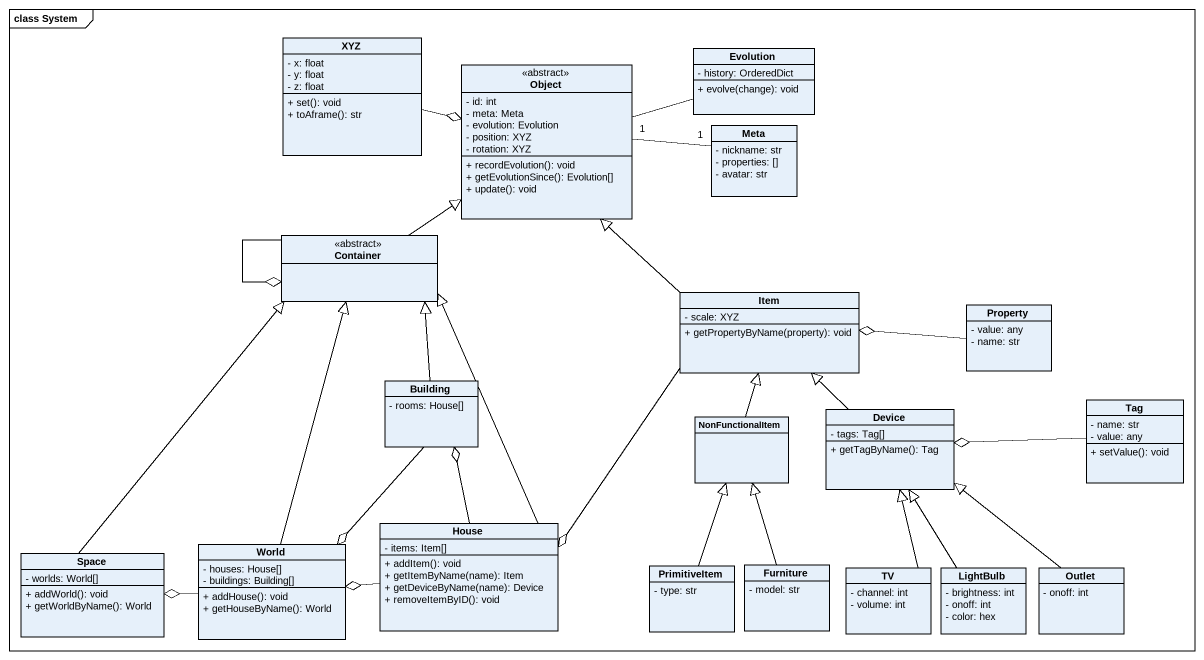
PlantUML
@startuml
mainframe class System
hide circle
hide empty members
skinparam classAttributeIconSize 0
class XYZ {
  - x: float
  - y: float
  - z: float
  + set(): void
  + toAframe(): str
}
class Evolution {
  - history: OrderedDict
  + evolve(change): void
}
class "Object" as Object_ <<abstract>> {
  - id: int
  - meta: Meta
  - evolution: Evolution
  - position: XYZ
  - rotation: XYZ
  + recordEvolution(): void
  + getEvolutionSince(): Evolution[]
  + update(): void
}
class Meta {
  - nickname: str
  - properties: []
  - avatar: str
}
class Container <<abstract>>
class Item {
  - scale: XYZ
  + getPropertyByName(property): void
}
class Property {
  - value: any
  - name: str
}
class Building {
  - rooms: House[]
}
class NonFunctionalItem
class Device {
  - tags: Tag[]
  + getTagByName(): Tag
}
class Tag {
  - name: str
  - value: any
  + setValue(): void
}
class Space {
  - worlds: World[]
  + addWorld(): void
  + getWorldByName(): World
}
class World {
  - houses: House[]
  - buildings: Building[]
  + addHouse(): void
  + getHouseByName(): World
}
class House {
  - items: Item[]
  + addItem(): void
  + getItemByName(name): Item
  + getDeviceByName(name): Device
  + removeItemByID(): void
}
class PrimitiveItem {
  - type: str
}
class Furniture {
  - model: str
}
class TV {
  - channel: int
  - volume: int
}
class LightBulb {
  - brightness: int
  - onoff: int
  - color: hex
}
class Outlet {
  - onoff: int
}
XYZ -right-o Object_
Evolution -left- Object_
Meta "1" -left- "1" Object_
Container -up-|> Object_
Container --o Container
Item -up-|> Object_
Item --o House
Property -left-o Item
Building -up-|> Container
Building --o World
NonFunctionalItem -up-|> Item
Device -up-|> Item
Tag -left-o Device
Space -up-|> Container
World -up-|> Container
World -left-o Space
House -up-|> Container
House -up-o Building
House -left-o World
PrimitiveItem -up-|> NonFunctionalItem
Furniture -up-|> NonFunctionalItem
TV -up-|> Device
LightBulb -up-|> Device
Outlet -up-|> Device
@enduml
